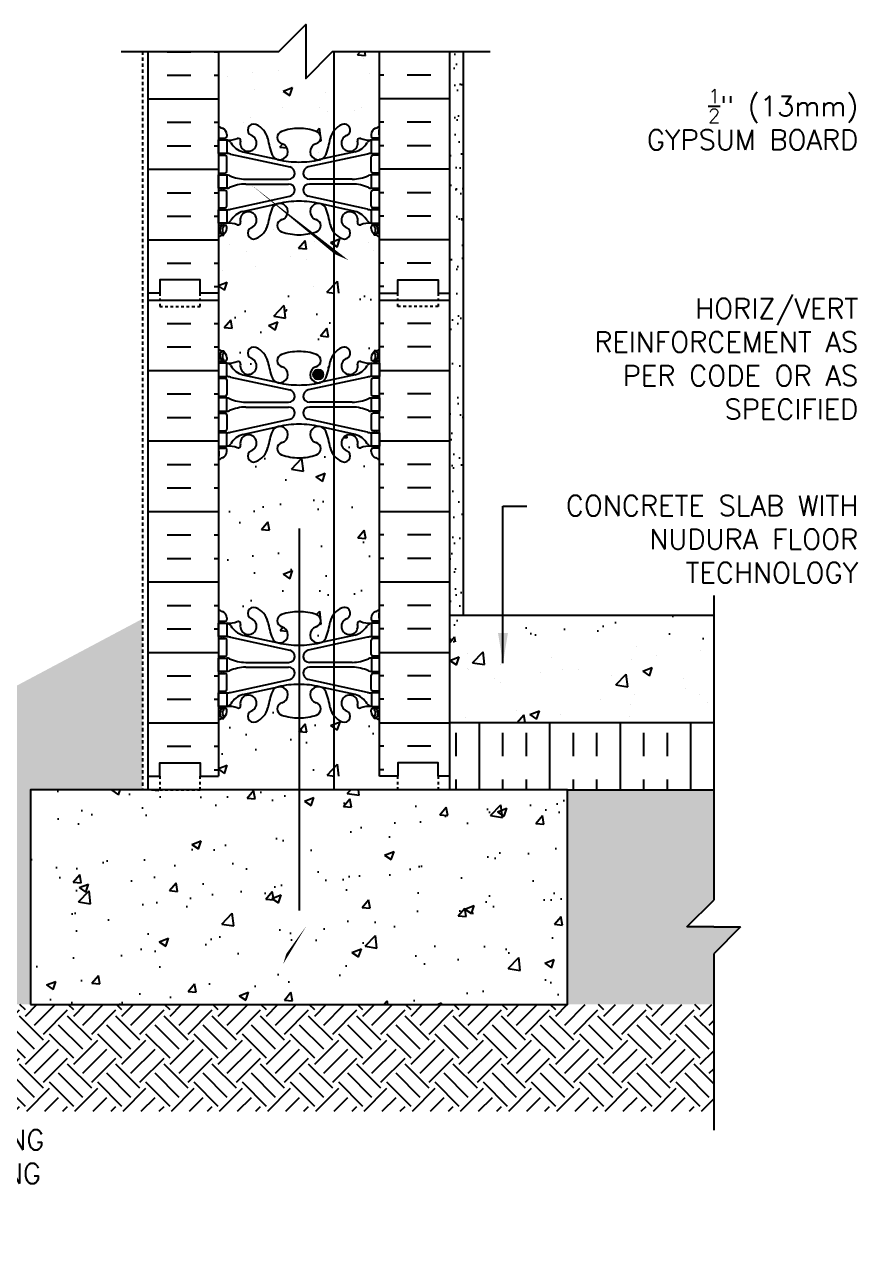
# Model space of a CAD drawing. Header units: inches. Extents: x -103.4 to -56.6, y 169.1 to 240.3.
# Drawn here: x -87.6 to -56.57, y 194.38 to 240.3 of the extents above; entities that cross this region are included whole.
import ezdxf

# ---------------------------------------------------------------- set-up
doc = ezdxf.new("R2010")
doc.units = ezdxf.units.IN
doc.header["$LTSCALE"] = 0.5
doc.header["$MEASUREMENT"] = 0
doc.linetypes.add('DASHED2', pattern=[0.375, 0.25, -0.125])
for name, color, linetype in [('HATCH', 12, 'Continuous'), ('line25', 2, 'Continuous'), ('LINE3', 3, 'Continuous'), ('LINE50', 5, 'Continuous'), ('LINE9', 9, 'Continuous'), ('TEXT', 4, 'Continuous'), ('Web_Edge', 9, 'Continuous')]:
    doc.layers.add(name, color=color, linetype=linetype)
doc.styles.add('DIM', font='romans.shx', dxfattribs={"width": 0.7})
doc.styles.add('ROMANS', font='romans')
doc.styles.get("Standard").update_dxf_attribs({"font": 'romans.shx'})
doc.dimstyles.new('ext', dxfattribs={"dimscale": 12, "dimtxt": 0.09375, "dimasz": 0.09375, "dimexe": 0.09375, "dimexo": 0.0625, "dimgap": 0.0625, "dimtad": 0, "dimjust": 1, "dimdec": 1, "dimzin": 3, "dimdsep": 46, "dimlunit": 4, "dimtxsty": 'DIM', "dimcen": 0.09, "dimdle": 0.09375, "dimclrt": 4, "dimadec": 0, "dimazin": 0, "dimtfac": 1, "dimtdec": 1, "dimtmove": 2, "dimatfit": 3, "dimfxl": 0, "dimfrac": 2, "dimtolj": 1, "dimtzin": 0, "dimarcsym": 0})

# ---------------------------------------------------------------- blocks, each defined once
blk = doc.blocks.new('6StanHalf2')
at = {"layer": 'HATCH'}
for p, q in [((-10.099, 8.49), (-9.224, 8.49)), ((-8.349, 8.49), (-8.188, 8.49)), ((-3.003, 8.378), (-2.901, 8.5)), ((-3.003, 8.378), (-2.704, 8.352)), ((-2.704, 8.35), (-2.732, 8.5)), ((-2.026, 8.49), (-2.188, 8.49)), ((-0.276, 8.49), (-1.151, 8.49)), ((-5.949, 7.809), (-5.949, 7.809)), ((-4.349, 8.066), (-4.349, 8.066)), ((-2.792, 8.225), (-2.792, 8.225)), ((-10.099, 7.615), (-9.224, 7.615)), ((-8.349, 7.615), (-8.188, 7.615)), ((-7.843, 7.56), (-7.843, 7.56)), ((-6.916, 7.714), (-6.916, 7.714)), ((-2.567, 7.699), (-2.567, 7.699)), ((-2.026, 7.615), (-2.188, 7.615)), ((-0.276, 7.615), (-1.151, 7.615)), ((-6.851, 7.08), (-6.851, 7.08)), ((-5.78, 7.026), (-5.43, 7.16)), ((-5.78, 7.026), (-5.531, 6.858)), ((-5.531, 6.856), (-5.43, 7.158)), ((-5.483, 7.198), (-5.483, 7.198)), ((-4.182, 6.967), (-4.182, 6.967)), ((-10.812, 6.74), (-8.188, 6.74)), ((0.438, 6.74), (-2.188, 6.74)), ((-6.977, 6.049), (-6.977, 6.049)), ((-5.797, 6.409), (-5.797, 6.409)), ((-4.41, 6.401), (-4.41, 6.401)), ((-4.107, 6.253), (-4.107, 6.253)), ((-3.128, 6.296), (-3.128, 6.296)), ((-2.855, 6.418), (-2.855, 6.418)), ((-10.099, 5.865), (-9.224, 5.865)), ((-8.349, 5.865), (-8.188, 5.865)), ((-7.265, 5.837), (-7.265, 5.837)), ((-4.535, 5.524), (-4.418, 5.645)), ((-4.385, 5.36), (-4.418, 5.643)), ((-2.026, 5.865), (-2.188, 5.865)), ((-0.276, 5.865), (-1.151, 5.865)), ((-5.896, 4.931), (-5.791, 5.056)), ((-4.409, 5.177), (-4.363, 5.17)), ((-4.363, 5.168), (-4.377, 5.291)), ((-10.099, 4.99), (-9.224, 4.99)), ((-8.349, 4.99), (-8.188, 4.99)), ((-5.896, 4.931), (-5.632, 4.908)), ((-4.471, 4.737), (-4.471, 4.737)), ((-2.026, 4.99), (-2.188, 4.99)), ((-0.276, 4.99), (-1.151, 4.99)), ((-10.812, 4.115), (-8.188, 4.115)), ((0.438, 4.115), (-2.188, 4.115)), ((-10.099, 3.24), (-9.224, 3.24)), ((-8.349, 3.24), (-8.188, 3.24)), ((-2.026, 3.24), (-2.188, 3.24)), ((-0.276, 3.24), (-1.151, 3.24)), ((-10.099, 2.365), (-9.224, 2.365)), ((-8.349, 2.365), (-8.188, 2.365)), ((-2.026, 2.365), (-2.188, 2.365)), ((-0.276, 2.365), (-1.151, 2.365)), ((-6.151, 1.871), (-6.151, 1.871)), ((-10.812, 1.49), (-8.188, 1.49)), ((-5.202, 1.17), (-4.961, 1.457)), ((-4.903, 1.142), (-4.961, 1.455)), ((-4.592, 1.408), (-4.592, 1.408)), ((-4.012, 1.387), (-3.662, 1.521)), ((-4.012, 1.387), (-3.763, 1.219)), ((-3.763, 1.217), (-3.662, 1.519)), ((0.438, 1.49), (-2.188, 1.49)), ((-7.766, 1.312), (-7.766, 1.312)), ((-7.159, 1.056), (-7.159, 1.056)), ((-5.202, 1.17), (-4.903, 1.144)), ((-5.096, 1.199), (-5.096, 1.199)), ((-2.582, 1.367), (-2.582, 1.367)), ((-2.427, 1.087), (-2.427, 1.087)), ((-10.099, 0.615), (-9.224, 0.615)), ((-8.349, 0.615), (-8.188, 0.615)), ((-6.801, 0.502), (-6.801, 0.502)), ((-5.498, 0.867), (-5.498, 0.867)), ((-4.908, 0.751), (-4.908, 0.751)), ((-2.026, 0.615), (-2.188, 0.615)), ((-0.276, 0.615), (-1.151, 0.615)), ((-8.053, 0.337), (-8.053, 0.337)), ((-8.349, -0.26), (-8.188, -0.26)), ((-8.188, -0.216), (-7.863, -0.091)), ((-8.188, -0.243), (-7.965, -0.393)), ((-7.964, -0.396), (-7.863, -0.094)), ((-4.653, -0.257), (-4.653, -0.257)), ((-4.145, -0.459), (-3.755, -0.053)), ((-4.145, -0.459), (-3.88, -0.5)), ((-3.703, -0.5), (-3.755, -0.055)), ((-2.026, -0.26), (-2.188, -0.26))]:
    blk.add_line(p, q, dxfattribs=at)
at = {"layer": 'line25'}
for p, q in [((-8.188, 8.5), (-8.188, -0.5)), ((-2.188, -0.5), (-2.188, 8.5))]:
    blk.add_line(p, q, dxfattribs=at)
at = {"layer": 'LINE50'}
for p, q in [((-10.812, -0.5), (-10.812, 8.5)), ((0.438, -0.5), (0.438, 8.5))]:
    blk.add_line(p, q, dxfattribs=at)
for points in [[(-8.188, -0.5), (-8.875, -0.5), (-8.875, 0), (-10.375, 0), (-10.375, -0.5), (-10.812, -0.5)], [(-2.188, -0.5), (-1.5, -0.5), (-1.5, 0), (0, 0), (0, -0.5), (0.438, -0.5)]]:
    blk.add_lwpolyline(points, dxfattribs=at)
at = {"layer": 'Web_Edge'}
for p, q in [((-8.177, 5.394), (-8.177, 5.58)), ((-2.198, 5.394), (-2.198, 5.58)), ((-8.188, 5.274), (-7.94, 5.274)), ((-8.077, 5.204), (-8.077, 5.274)), ((-7.987, 5.204), (-7.987, 5.274)), ((-7.877, 5.404), (-7.877, 5.336)), ((-2.498, 5.404), (-2.498, 5.336)), ((-2.188, 5.274), (-2.435, 5.274)), ((-2.388, 5.204), (-2.388, 5.274)), ((-2.298, 5.204), (-2.298, 5.274)), ((-8.188, 4.634), (-7.94, 4.634)), ((-8.077, 4.634), (-8.077, 4.704)), ((-7.987, 4.634), (-7.987, 4.704)), ((-7.738, 4.68), (-5.527, 4.198)), ((-7.277, 4.763), (-5.956, 4.472)), ((-2.637, 4.68), (-4.848, 4.198)), ((-3.098, 4.763), (-4.419, 4.472)), ((-2.188, 4.634), (-2.435, 4.634)), ((-2.388, 4.634), (-2.388, 4.704)), ((-2.298, 4.634), (-2.298, 4.704)), ((-7.877, 4.036), (-7.877, 4.571)), ((-2.498, 4.036), (-2.498, 4.571)), ((-8.188, 3.974), (-7.94, 3.974)), ((-8.077, 3.904), (-8.077, 3.974)), ((-7.987, 3.904), (-7.987, 3.974)), ((-7.173, 3.744), (-5.577, 3.744)), ((-3.202, 3.744), (-4.798, 3.744)), ((-2.188, 3.974), (-2.435, 3.974)), ((-2.388, 3.904), (-2.388, 3.974)), ((-2.298, 3.904), (-2.298, 3.974)), ((-8.188, 3.334), (-7.94, 3.334)), ((-8.077, 3.334), (-8.077, 3.404)), ((-7.987, 3.334), (-7.987, 3.404)), ((-7.877, 2.736), (-7.877, 3.271)), ((-7.173, 3.564), (-5.577, 3.564)), ((-3.202, 3.564), (-4.798, 3.564)), ((-2.498, 2.736), (-2.498, 3.271)), ((-2.188, 3.334), (-2.435, 3.334)), ((-2.388, 3.334), (-2.388, 3.404)), ((-2.298, 3.334), (-2.298, 3.404)), ((-7.738, 2.628), (-5.527, 3.109)), ((-7.277, 2.545), (-5.956, 2.835)), ((-2.637, 2.628), (-4.848, 3.109)), ((-3.098, 2.545), (-4.419, 2.835)), ((-8.188, 2.674), (-7.94, 2.674)), ((-8.077, 2.604), (-8.077, 2.674)), ((-7.987, 2.604), (-7.987, 2.674)), ((-2.188, 2.674), (-2.435, 2.674)), ((-2.388, 2.604), (-2.388, 2.674)), ((-2.298, 2.604), (-2.298, 2.674)), ((-8.188, 2.034), (-7.94, 2.034)), ((-8.188, 1.934), (-8.146, 1.934)), ((-8.077, 2.034), (-8.077, 2.104)), ((-7.987, 2.034), (-7.987, 2.104)), ((-7.877, 1.904), (-7.877, 1.971)), ((-2.498, 1.904), (-2.498, 1.971)), ((-2.188, 2.034), (-2.435, 2.034)), ((-2.388, 2.034), (-2.388, 2.104)), ((-2.298, 2.034), (-2.298, 2.104)), ((-2.188, 1.934), (-2.229, 1.934)), ((-8.077, 1.655), (-7.987, 1.655)), ((-7.987, 1.655), (-7.987, 1.697)), ((-2.388, 1.655), (-2.388, 1.697)), ((-2.298, 1.655), (-2.388, 1.655))]:
    blk.add_line(p, q, dxfattribs=at)
for points in [[(-8.182, 5.204), (-7.882, 5.204), (-7.882, 4.704), (-8.182, 4.704)], [(-2.193, 5.204), (-2.493, 5.204), (-2.493, 4.704), (-2.193, 4.704)], [(-8.182, 3.904), (-7.882, 3.904), (-7.882, 3.404), (-8.182, 3.404)], [(-2.193, 3.904), (-2.493, 3.904), (-2.493, 3.404), (-2.193, 3.404)], [(-8.182, 2.604), (-7.882, 2.604), (-7.882, 2.104), (-8.182, 2.104)], [(-2.193, 2.604), (-2.493, 2.604), (-2.493, 2.104), (-2.193, 2.104)]]:
    blk.add_lwpolyline(points, close=True, dxfattribs=at)
for centre, radius, start, end in [((-7.877, 6.111), 0.5, 231.6833, 250.5288), ((-7.877, 6.111), 0.6, 238.8907, 238.927), ((-8.197, 5.58), 0.02, 360, 58.927), ((-8.127, 5.404), 0.25, 0, 70.5288), ((-6.878, 5.573), 0.22, 68.1963, 248.1963), ((-7.073, 5.086), 0.745, 13.2652, 68.1963), ((-5.758, 5.298), 0.24, 108.923, 254.2747), ((-5.188, 3.633), 2, 90, 108.923), ((-5.188, 3.633), 2, 71.077, 90), ((-4.617, 5.298), 0.24, 285.7253, 71.077), ((-3.302, 5.086), 0.745, 111.8037, 166.7348), ((-3.497, 5.573), 0.22, 291.8037, 111.8037), ((-2.248, 5.404), 0.25, 109.4712, 180), ((-2.498, 6.111), 0.5, 289.4712, 308.3167), ((-2.178, 5.58), 0.02, 121.073, 180), ((-2.498, 6.111), 0.6, 301.073, 301.1093), ((-8.197, 5.394), 0.02, 299.988, 360), ((-7.94, 5.336), 0.0625, 270, 0), ((-7.826, 6.202), 1, 266.7879, 289.9067), ((-7.926, 4.958), 0.25, 37.2777, 80.0823), ((-7.078, 5.486), 0.75, 210.155, 254.5838), ((-7.457, 5.177), 0.09, 346.6795, 108.8651), ((-7.073, 5.086), 0.305, 166.6795, 68.1963), ((-3.385, 5.727), 3, 189.0273, 201.1984), ((-5.906, 4.773), 0.305, 205.3782, 74.2747), ((-4.469, 4.773), 0.305, 105.7253, 334.6218), ((-6.99, 5.727), 3, 338.8016, 350.9727), ((-3.302, 5.086), 0.305, 111.8037, 13.3205), ((-3.297, 5.486), 0.75, 285.4162, 329.845), ((-2.918, 5.177), 0.09, 71.1349, 193.3205), ((-2.549, 6.202), 1, 250.0933, 273.2121), ((-2.449, 4.958), 0.25, 99.9177, 142.7223), ((-2.435, 5.336), 0.0625, 180, 270), ((-2.178, 5.394), 0.02, 180, 240.012), ((-7.94, 4.571), 0.0625, 0, 90), ((-7.973, 3.708), 1, 76.4291, 84.7991), ((-2.402, 3.708), 1, 95.2009, 103.5709), ((-2.435, 4.571), 0.0625, 90, 180), ((-5.188, 7.739), 3.356, 256.7692, 270), ((-5.577, 3.974), 0.23, 270, 77.6055), ((-5.188, 7.739), 3.356, 270, 283.2308), ((-4.798, 3.974), 0.23, 102.3945, 270), ((-7.94, 4.036), 0.0625, 270, 0), ((-7.887, 3.685), 0.219, 60.4937, 88.92), ((-7.887, 3.685), 0.219, 60.4937, 88.92), ((-7.143, 5.344), 1.6, 246.5673, 268.9203), ((-7.143, 5.344), 1.6, 246.5673, 268.9203), ((-3.232, 5.344), 1.6, 271.0797, 293.4327), ((-3.232, 5.344), 1.6, 271.0797, 293.4327), ((-2.488, 3.685), 0.219, 91.08, 119.5063), ((-2.488, 3.685), 0.219, 91.08, 119.5063), ((-2.435, 4.036), 0.0625, 180, 270), ((-7.94, 3.271), 0.0625, 0, 90), ((-7.887, 3.623), 0.219, 271.08, 299.5063), ((-7.143, 1.964), 1.6, 91.0797, 113.4327), ((-5.577, 3.334), 0.23, 282.3945, 90), ((-4.798, 3.334), 0.23, 90, 257.6055), ((-3.232, 1.964), 1.6, 66.5673, 88.9203), ((-2.488, 3.623), 0.219, 240.4937, 268.92), ((-2.435, 3.271), 0.0625, 90, 180), ((-5.906, 2.534), 0.305, 285.7253, 154.6218), ((-5.188, -0.432), 3.356, 90, 103.2308), ((-5.188, -0.432), 3.356, 76.7692, 90), ((-4.469, 2.534), 0.305, 25.3782, 254.2747), ((-7.94, 2.736), 0.0625, 270, 0), ((-7.973, 3.6), 1, 275.2009, 283.5709), ((-7.078, 1.822), 0.75, 105.4162, 149.845), ((-7.073, 2.222), 0.305, 291.8037, 193.3205), ((-3.385, 1.58), 3, 158.8016, 170.9727), ((-6.99, 1.58), 3, 9.0273, 21.1984), ((-3.302, 2.222), 0.305, 346.6795, 248.1963), ((-3.297, 1.822), 0.75, 30.155, 74.5838), ((-2.402, 3.6), 1, 256.4291, 264.7991), ((-2.435, 2.736), 0.0625, 180, 270), ((-8.146, 1.914), 0.02, 345.8459, 90), ((-7.884, 1.849), 0.25, 137.5391, 219.8855), ((-8.035, 1.988), 0.045, 317.5391, 137.5391), ((-7.884, 1.849), 0.16, 137.5391, 219.9999), ((-8.127, 1.904), 0.25, 289.4712, 360), ((-7.94, 1.971), 0.0625, 360, 90), ((-7.926, 2.35), 0.25, 279.9177, 322.7223), ((-7.826, 1.105), 1, 70.0933, 93.2121), ((-7.457, 2.131), 0.09, 251.1349, 13.3205), ((-6.878, 1.734), 0.22, 111.8037, 291.8037), ((-7.073, 2.222), 0.745, 291.8037, 346.7348), ((-5.758, 2.01), 0.24, 105.7253, 251.077), ((-4.617, 2.01), 0.24, 288.923, 74.2747), ((-3.302, 2.222), 0.745, 193.2652, 248.1963), ((-3.497, 1.734), 0.22, 248.1963, 68.1963), ((-2.918, 2.131), 0.09, 166.6795, 288.8651), ((-2.549, 1.105), 1, 86.7879, 109.9067), ((-2.449, 2.35), 0.25, 217.2777, 260.0823), ((-2.435, 1.971), 0.0625, 90, 180), ((-2.248, 1.904), 0.25, 180, 250.5288), ((-2.34, 1.988), 0.045, 42.4609, 222.4609), ((-2.491, 1.849), 0.16, 320.0001, 42.4609), ((-2.491, 1.849), 0.25, 320.1145, 42.4609), ((-2.229, 1.914), 0.02, 90, 194.1541), ((-7.877, 1.197), 0.6, 114.9252, 121.1093), ((-7.877, 1.197), 0.5, 109.4712, 128.3167), ((-8.139, 1.759), 0.02, 294.9252, 19.2084), ((-8.042, 1.718), 0.045, 218.552, 40.8121), ((-5.188, 3.675), 2, 251.077, 270), ((-5.188, 3.675), 2, 270, 288.923), ((-2.333, 1.718), 0.045, 139.1879, 321.448), ((-2.498, 1.197), 0.5, 51.6833, 70.5288), ((-2.236, 1.759), 0.02, 160.7916, 245.0748), ((-2.498, 1.197), 0.6, 58.8907, 65.0748)]:
    blk.add_arc(centre, radius, start, end, dxfattribs=at)
blk = doc.blocks.new('6 web')
at = {"layer": 'Web_Edge'}
for p, q in [((-3, 6.566), (-2.958, 6.566)), ((-3, 6.466), (-2.752, 6.466)), ((-2.89, 6.845), (-2.8, 6.845)), ((-2.89, 6.466), (-2.89, 6.396)), ((-2.8, 6.845), (-2.8, 6.803)), ((-2.8, 6.466), (-2.8, 6.396)), ((-2.69, 6.596), (-2.69, 6.529)), ((2.69, 6.596), (2.69, 6.529)), ((3, 6.466), (2.752, 6.466)), ((2.89, 6.845), (2.8, 6.845)), ((2.8, 6.845), (2.8, 6.803)), ((2.8, 6.466), (2.8, 6.396)), ((2.89, 6.466), (2.89, 6.396)), ((3, 6.566), (2.958, 6.566)), ((-3, 5.826), (-2.752, 5.826)), ((-2.89, 5.896), (-2.89, 5.826)), ((-2.8, 5.896), (-2.8, 5.826)), ((-2.69, 5.764), (-2.69, 5.229)), ((-2.551, 5.872), (-0.34, 5.391)), ((-2.09, 5.955), (-0.768, 5.665)), ((2.551, 5.872), (0.34, 5.391)), ((2.09, 5.955), (0.768, 5.665)), ((2.69, 5.764), (2.69, 5.229)), ((3, 5.826), (2.752, 5.826)), ((2.8, 5.896), (2.8, 5.826)), ((2.89, 5.896), (2.89, 5.826)), ((-3, 5.166), (-2.752, 5.166)), ((-2.89, 5.166), (-2.89, 5.096)), ((-2.8, 5.166), (-2.8, 5.096)), ((3, 5.166), (2.752, 5.166)), ((2.8, 5.166), (2.8, 5.096)), ((2.89, 5.166), (2.89, 5.096)), ((-2.89, 4.596), (-2.89, 4.526)), ((-2.8, 4.596), (-2.8, 4.526)), ((-1.985, 4.936), (-0.389, 4.936)), ((-1.985, 4.756), (-0.389, 4.756)), ((1.985, 4.936), (0.389, 4.936)), ((1.985, 4.756), (0.389, 4.756)), ((2.8, 4.596), (2.8, 4.526)), ((2.89, 4.596), (2.89, 4.526)), ((-3, 4.526), (-2.752, 4.526)), ((-2.69, 4.464), (-2.69, 3.929)), ((-2.551, 3.82), (-0.34, 4.302)), ((2.551, 3.82), (0.34, 4.302)), ((2.69, 4.464), (2.69, 3.929)), ((3, 4.526), (2.752, 4.526)), ((-3, 3.866), (-2.752, 3.866)), ((-2.89, 3.866), (-2.89, 3.796)), ((-2.8, 3.866), (-2.8, 3.796)), ((-2.09, 3.737), (-0.768, 4.028)), ((2.09, 3.737), (0.768, 4.028)), ((3, 3.866), (2.752, 3.866)), ((2.8, 3.866), (2.8, 3.796)), ((2.89, 3.866), (2.89, 3.796)), ((-3, 3.226), (-2.752, 3.226)), ((-2.89, 3.296), (-2.89, 3.226)), ((-2.8, 3.296), (-2.8, 3.226)), ((3, 3.226), (2.752, 3.226)), ((2.8, 3.296), (2.8, 3.226)), ((2.89, 3.296), (2.89, 3.226)), ((-2.99, 3.106), (-2.99, 2.92)), ((-2.69, 3.096), (-2.69, 3.164)), ((2.69, 3.096), (2.69, 3.164)), ((2.99, 3.106), (2.99, 2.92)), ((-2.99, -3.106), (-2.99, -2.92)), ((-2.69, -3.096), (-2.69, -3.164)), ((2.69, -3.096), (2.69, -3.164)), ((2.99, -3.106), (2.99, -2.92)), ((-3, -3.226), (-2.752, -3.226)), ((-2.89, -3.296), (-2.89, -3.226)), ((-2.8, -3.296), (-2.8, -3.226)), ((3, -3.226), (2.752, -3.226)), ((2.8, -3.296), (2.8, -3.226)), ((2.89, -3.296), (2.89, -3.226)), ((-3, -3.866), (-2.752, -3.866)), ((-2.89, -3.866), (-2.89, -3.796)), ((-2.8, -3.866), (-2.8, -3.796)), ((-2.69, -4.464), (-2.69, -3.929)), ((-2.551, -3.82), (-0.34, -4.302)), ((-2.09, -3.737), (-0.768, -4.028)), ((2.551, -3.82), (0.34, -4.302)), ((2.09, -3.737), (0.768, -4.028)), ((2.69, -4.464), (2.69, -3.929)), ((3, -3.866), (2.752, -3.866)), ((2.8, -3.866), (2.8, -3.796)), ((2.89, -3.866), (2.89, -3.796)), ((-3, -4.526), (-2.752, -4.526)), ((-2.89, -4.596), (-2.89, -4.526)), ((-2.8, -4.596), (-2.8, -4.526)), ((3, -4.526), (2.752, -4.526)), ((2.8, -4.596), (2.8, -4.526)), ((2.89, -4.596), (2.89, -4.526)), ((-1.985, -4.756), (-0.389, -4.756)), ((-1.985, -4.936), (-0.389, -4.936)), ((1.985, -4.756), (0.389, -4.756)), ((1.985, -4.936), (0.389, -4.936)), ((-3, -5.166), (-2.752, -5.166)), ((-2.89, -5.166), (-2.89, -5.096)), ((-2.8, -5.166), (-2.8, -5.096)), ((-2.69, -5.764), (-2.69, -5.229)), ((-2.551, -5.872), (-0.34, -5.391)), ((2.551, -5.872), (0.34, -5.391)), ((2.69, -5.764), (2.69, -5.229)), ((3, -5.166), (2.752, -5.166)), ((2.8, -5.166), (2.8, -5.096)), ((2.89, -5.166), (2.89, -5.096)), ((-3, -5.826), (-2.752, -5.826)), ((-2.89, -5.896), (-2.89, -5.826)), ((-2.8, -5.896), (-2.8, -5.826)), ((-2.09, -5.955), (-0.768, -5.665)), ((2.09, -5.955), (0.768, -5.665)), ((3, -5.826), (2.752, -5.826)), ((2.8, -5.896), (2.8, -5.826)), ((2.89, -5.896), (2.89, -5.826)), ((-2.89, -6.466), (-2.89, -6.396)), ((-2.8, -6.466), (-2.8, -6.396)), ((2.8, -6.466), (2.8, -6.396)), ((2.89, -6.466), (2.89, -6.396)), ((-3, -6.466), (-2.752, -6.466)), ((-3, -6.566), (-2.958, -6.566)), ((-2.89, -6.845), (-2.8, -6.845)), ((-2.8, -6.845), (-2.8, -6.803)), ((-2.69, -6.596), (-2.69, -6.529)), ((2.69, -6.596), (2.69, -6.529)), ((3, -6.466), (2.752, -6.466)), ((2.8, -6.845), (2.8, -6.803)), ((2.89, -6.845), (2.8, -6.845)), ((3, -6.566), (2.958, -6.566))]:
    blk.add_line(p, q, dxfattribs=at)
for points in [[(-2.995, 5.896), (-2.695, 5.896), (-2.695, 6.396), (-2.995, 6.396)], [(2.995, 5.896), (2.695, 5.896), (2.695, 6.396), (2.995, 6.396)], [(-2.995, 4.596), (-2.695, 4.596), (-2.695, 5.096), (-2.995, 5.096)], [(2.995, 4.596), (2.695, 4.596), (2.695, 5.096), (2.995, 5.096)], [(-2.995, 3.296), (-2.695, 3.296), (-2.695, 3.796), (-2.995, 3.796)], [(2.995, 3.296), (2.695, 3.296), (2.695, 3.796), (2.995, 3.796)], [(-2.995, -3.296), (-2.695, -3.296), (-2.695, -3.796), (-2.995, -3.796)], [(2.995, -3.296), (2.695, -3.296), (2.695, -3.796), (2.995, -3.796)], [(-2.995, -4.596), (-2.695, -4.596), (-2.695, -5.096), (-2.995, -5.096)], [(2.995, -4.596), (2.695, -4.596), (2.695, -5.096), (2.995, -5.096)], [(-2.995, -5.896), (-2.695, -5.896), (-2.695, -6.396), (-2.995, -6.396)], [(2.995, -5.896), (2.695, -5.896), (2.695, -6.396), (2.995, -6.396)]]:
    blk.add_lwpolyline(points, close=True, dxfattribs=at)
for centre, radius, start, end in [((-2.69, 7.303), 0.5, 231.6833, 250.5288), ((-1.69, 6.766), 0.22, 68.1963, 248.1963), ((-1.885, 6.278), 0.745, 13.2652, 68.1963), ((1.885, 6.278), 0.745, 111.8037, 166.7348), ((1.69, 6.766), 0.22, 291.8037, 111.8037), ((2.69, 7.303), 0.5, 289.4712, 308.3167), ((-2.69, 7.303), 0.6, 238.8907, 245.0748), ((-2.958, 6.586), 0.02, 270, 14.1541), ((-2.696, 6.651), 0.25, 140.1145, 222.4609), ((-2.951, 6.741), 0.02, 340.7916, 65.0748), ((-2.854, 6.782), 0.045, 319.1879, 141.448), ((-2.848, 6.512), 0.045, 222.4609, 42.4609), ((-2.94, 6.596), 0.25, 0, 70.5288), ((-2.696, 6.651), 0.16, 140.0001, 222.4609), ((-2.752, 6.529), 0.0625, 270, 0), ((-2.639, 7.395), 1, 266.7879, 289.9067), ((-2.269, 6.369), 0.09, 346.6795, 108.8651), ((-1.885, 6.278), 0.305, 166.6795, 68.1963), ((1.803, 6.92), 3, 189.0273, 201.1984), ((-0.571, 6.49), 0.24, 108.923, 254.2747), ((0, 4.825), 2, 90, 108.923), ((0, 4.825), 2, 71.077, 90), ((0.571, 6.49), 0.24, 285.7253, 71.077), ((-1.803, 6.92), 3, 338.8016, 350.9727), ((1.885, 6.278), 0.305, 111.8037, 13.3205), ((2.269, 6.369), 0.09, 71.1349, 193.3205), ((2.639, 7.395), 1, 250.0933, 273.2121), ((2.94, 6.596), 0.25, 109.4712, 180), ((2.752, 6.529), 0.0625, 180, 270), ((2.848, 6.512), 0.045, 137.5391, 317.5391), ((2.854, 6.782), 0.045, 38.552, 220.8121), ((2.696, 6.651), 0.16, 317.5391, 39.9999), ((2.696, 6.651), 0.25, 317.5391, 39.8855), ((2.951, 6.741), 0.02, 114.9252, 199.2084), ((2.958, 6.586), 0.02, 165.8459, 270), ((2.69, 7.303), 0.6, 294.9252, 301.1093), ((-2.738, 6.15), 0.25, 37.2777, 80.0823), ((-1.891, 6.678), 0.75, 210.155, 254.5838), ((-0.718, 5.966), 0.305, 205.3782, 74.2747), ((0.718, 5.966), 0.305, 105.7253, 334.6218), ((1.891, 6.678), 0.75, 285.4162, 329.845), ((2.738, 6.15), 0.25, 99.9177, 142.7223), ((-2.752, 5.764), 0.0625, 0, 90), ((-2.786, 4.9), 1, 76.4291, 84.7991), ((0, 8.932), 3.356, 256.7692, 270), ((0, 8.932), 3.356, 270, 283.2308), ((2.786, 4.9), 1, 95.2009, 103.5709), ((2.752, 5.764), 0.0625, 90, 180), ((-2.752, 5.229), 0.0625, 270, 0), ((-2.699, 4.877), 0.219, 60.4937, 88.92), ((-1.955, 6.536), 1.6, 246.5673, 268.9203), ((-0.389, 5.166), 0.23, 270, 77.6055), ((0.389, 5.166), 0.23, 102.3945, 270), ((1.955, 6.536), 1.6, 271.0797, 293.4327), ((2.699, 4.877), 0.219, 91.08, 119.5063), ((2.752, 5.229), 0.0625, 180, 270), ((-2.699, 4.815), 0.219, 271.08, 299.5063), ((-2.699, 4.815), 0.219, 271.08, 299.5063), ((-1.955, 3.156), 1.6, 91.0797, 113.4327), ((-1.955, 3.156), 1.6, 91.0797, 113.4327), ((-0.389, 4.526), 0.23, 282.3945, 90), ((0.389, 4.526), 0.23, 90, 257.6055), ((1.955, 3.156), 1.6, 66.5673, 88.9203), ((1.955, 3.156), 1.6, 66.5673, 88.9203), ((2.699, 4.815), 0.219, 240.4937, 268.92), ((2.699, 4.815), 0.219, 240.4937, 268.92), ((-2.752, 4.464), 0.0625, 0, 90), ((2.752, 4.464), 0.0625, 90, 180), ((-2.752, 3.929), 0.0625, 270, 0), ((-2.786, 4.792), 1, 275.2009, 283.5709), ((-1.891, 3.014), 0.75, 105.4162, 149.845), ((-1.885, 3.414), 0.305, 291.8037, 193.3205), ((1.803, 2.773), 3, 158.8016, 170.9727), ((-0.718, 3.727), 0.305, 285.7253, 154.6218), ((0, 0.761), 3.356, 90, 103.2308), ((0, 0.761), 3.356, 76.7692, 90), ((0.718, 3.727), 0.305, 25.3782, 254.2747), ((-1.803, 2.773), 3, 9.0273, 21.1984), ((1.885, 3.414), 0.305, 346.6795, 248.1963), ((1.891, 3.014), 0.75, 30.155, 74.5838), ((2.786, 4.792), 1, 256.4291, 264.7991), ((2.752, 3.929), 0.0625, 180, 270), ((-2.752, 3.164), 0.0625, 360, 90), ((-2.738, 3.542), 0.25, 279.9177, 322.7223), ((-2.639, 2.298), 1, 70.0933, 93.2121), ((-2.269, 3.323), 0.09, 251.1349, 13.3205), ((-1.885, 3.414), 0.745, 291.8037, 346.7348), ((-0.571, 3.202), 0.24, 105.7253, 251.077), ((0.571, 3.202), 0.24, 288.923, 74.2747), ((1.885, 3.414), 0.745, 193.2652, 248.1963), ((2.269, 3.323), 0.09, 166.6795, 288.8651), ((2.639, 2.298), 1, 86.7879, 109.9067), ((2.738, 3.542), 0.25, 217.2777, 260.0823), ((2.752, 3.164), 0.0625, 90, 180), ((-3.01, 3.106), 0.02, 0, 60.012), ((-3.01, 2.92), 0.02, 301.073, 0), ((-2.69, 2.389), 0.6, 121.073, 121.1093), ((-2.69, 2.389), 0.5, 109.4712, 128.3167), ((-2.94, 3.096), 0.25, 289.4712, 360), ((-1.69, 2.927), 0.22, 111.8037, 291.8037), ((0, 4.867), 2, 251.077, 270), ((0, 4.867), 2, 270, 288.923), ((1.69, 2.927), 0.22, 248.1963, 68.1963), ((2.94, 3.096), 0.25, 180, 250.5288), ((2.69, 2.389), 0.5, 51.6833, 70.5288), ((3.01, 3.106), 0.02, 119.988, 180), ((3.01, 2.92), 0.02, 180, 238.927), ((2.69, 2.389), 0.6, 58.8907, 58.927), ((-1.69, -2.927), 0.22, 68.1963, 248.1963), ((-1.885, -3.414), 0.745, 13.2652, 68.1963), ((1.885, -3.414), 0.745, 111.8037, 166.7348), ((1.69, -2.927), 0.22, 291.8037, 111.8037), ((-2.69, -2.389), 0.5, 231.6833, 250.5288), ((-2.69, -2.389), 0.6, 238.8907, 238.927), ((-3.01, -2.92), 0.02, 360, 58.927), ((-3.01, -3.106), 0.02, 299.988, 360), ((-2.94, -3.096), 0.25, 0, 70.5288), ((-2.752, -3.164), 0.0625, 270, 0), ((-1.885, -3.414), 0.305, 166.6795, 68.1963), ((-0.571, -3.202), 0.24, 108.923, 254.2747), ((0, -4.867), 2, 90, 108.923), ((0, -4.867), 2, 71.077, 90), ((0.571, -3.202), 0.24, 285.7253, 71.077), ((1.885, -3.414), 0.305, 111.8037, 13.3205), ((2.94, -3.096), 0.25, 109.4712, 180), ((2.752, -3.164), 0.0625, 180, 270), ((2.69, -2.389), 0.5, 289.4712, 308.3167), ((3.01, -2.92), 0.02, 121.073, 180), ((3.01, -3.106), 0.02, 180, 240.012), ((2.69, -2.389), 0.6, 301.073, 301.1093), ((-2.639, -2.298), 1, 266.7879, 289.9067), ((-2.738, -3.542), 0.25, 37.2777, 80.0823), ((-1.891, -3.014), 0.75, 210.155, 254.5838), ((-2.269, -3.323), 0.09, 346.6795, 108.8651), ((1.803, -2.773), 3, 189.0273, 201.1984), ((-0.718, -3.727), 0.305, 205.3782, 74.2747), ((0.718, -3.727), 0.305, 105.7253, 334.6218), ((-1.803, -2.773), 3, 338.8016, 350.9727), ((1.891, -3.014), 0.75, 285.4162, 329.845), ((2.269, -3.323), 0.09, 71.1349, 193.3205), ((2.639, -2.298), 1, 250.0933, 273.2121), ((2.738, -3.542), 0.25, 99.9177, 142.7223), ((-2.752, -3.929), 0.0625, 0, 90), ((-2.786, -4.792), 1, 76.4291, 84.7991), ((0, -0.761), 3.356, 256.7692, 270), ((0, -0.761), 3.356, 270, 283.2308), ((2.786, -4.792), 1, 95.2009, 103.5709), ((2.752, -3.929), 0.0625, 90, 180), ((-2.752, -4.464), 0.0625, 270, 0), ((-0.389, -4.526), 0.23, 270, 77.6055), ((0.389, -4.526), 0.23, 102.3945, 270), ((2.752, -4.464), 0.0625, 180, 270), ((-2.699, -4.815), 0.219, 60.4937, 88.92), ((-2.699, -4.815), 0.219, 60.4937, 88.92), ((-1.955, -3.156), 1.6, 246.5673, 268.9203), ((-1.955, -3.156), 1.6, 246.5673, 268.9203), ((-1.955, -6.536), 1.6, 91.0797, 113.4327), ((-0.389, -5.166), 0.23, 282.3945, 90), ((0.389, -5.166), 0.23, 90, 257.6055), ((1.955, -3.156), 1.6, 271.0797, 293.4327), ((1.955, -3.156), 1.6, 271.0797, 293.4327), ((1.955, -6.536), 1.6, 66.5673, 88.9203), ((2.699, -4.815), 0.219, 91.08, 119.5063), ((2.699, -4.815), 0.219, 91.08, 119.5063), ((-2.752, -5.229), 0.0625, 0, 90), ((-2.699, -4.877), 0.219, 271.08, 299.5063), ((2.699, -4.877), 0.219, 240.4937, 268.92), ((2.752, -5.229), 0.0625, 90, 180), ((-2.752, -5.764), 0.0625, 270, 0), ((-2.786, -4.9), 1, 275.2009, 283.5709), ((-1.891, -6.678), 0.75, 105.4162, 149.845), ((1.803, -6.92), 3, 158.8016, 170.9727), ((-0.718, -5.966), 0.305, 285.7253, 154.6218), ((0, -8.932), 3.356, 90, 103.2308), ((0, -8.932), 3.356, 76.7692, 90), ((0.718, -5.966), 0.305, 25.3782, 254.2747), ((-1.803, -6.92), 3, 9.0273, 21.1984), ((1.891, -6.678), 0.75, 30.155, 74.5838), ((2.786, -4.9), 1, 256.4291, 264.7991), ((2.752, -5.764), 0.0625, 180, 270), ((-2.738, -6.15), 0.25, 279.9177, 322.7223), ((-2.639, -7.395), 1, 70.0933, 93.2121), ((-2.269, -6.369), 0.09, 251.1349, 13.3205), ((-1.885, -6.278), 0.305, 291.8037, 193.3205), ((-0.571, -6.49), 0.24, 105.7253, 251.077), ((0.571, -6.49), 0.24, 288.923, 74.2747), ((1.885, -6.278), 0.305, 346.6795, 248.1963), ((2.269, -6.369), 0.09, 166.6795, 288.8651), ((2.639, -7.395), 1, 86.7879, 109.9067), ((2.738, -6.15), 0.25, 217.2777, 260.0823), ((-2.69, -7.303), 0.6, 114.9252, 121.1093), ((-2.69, -7.303), 0.5, 109.4712, 128.3167), ((-2.958, -6.586), 0.02, 345.8459, 90), ((-2.696, -6.651), 0.25, 137.5391, 219.8855), ((-2.951, -6.741), 0.02, 294.9252, 19.2084), ((-2.854, -6.782), 0.045, 218.552, 40.8121), ((-2.848, -6.512), 0.045, 317.5391, 137.5391), ((-2.94, -6.596), 0.25, 289.4712, 360), ((-2.696, -6.651), 0.16, 137.5391, 219.9999), ((-2.752, -6.529), 0.0625, 360, 90), ((-1.69, -6.766), 0.22, 111.8037, 291.8037), ((-1.885, -6.278), 0.745, 291.8037, 346.7348), ((0, -4.825), 2, 251.077, 270), ((0, -4.825), 2, 270, 288.923), ((1.885, -6.278), 0.745, 193.2652, 248.1963), ((1.69, -6.766), 0.22, 248.1963, 68.1963), ((2.752, -6.529), 0.0625, 90, 180), ((2.94, -6.596), 0.25, 180, 250.5288), ((2.848, -6.512), 0.045, 42.4609, 222.4609), ((2.854, -6.782), 0.045, 139.1879, 321.448), ((2.696, -6.651), 0.16, 320.0001, 42.4609), ((2.69, -7.303), 0.5, 51.6833, 70.5288), ((2.696, -6.651), 0.25, 320.1145, 42.4609), ((2.951, -6.741), 0.02, 160.7916, 245.0748), ((2.958, -6.586), 0.02, 90, 194.1541), ((2.69, -7.303), 0.6, 58.8907, 65.0748)]:
    blk.add_arc(centre, radius, start, end, dxfattribs=at)

msp = doc.modelspace()

# ---------------------------------------------------------------- hatches: boundary and pattern name
h = msp.add_hatch()
h.set_pattern_fill('EARTH', color=12, scale=0.2, angle=45, style=0)
h.set_pattern_definition([(45, (-1157.3397, 32.0673), (1e-16, 1.7960512), [1.27, -1.27]), (45, (-1157.6764, 32.4041), (1e-16, 1.7960512), [1.27, -1.27]), (45, (-1158.0132, 32.7409), (1e-16, 1.7960512), [1.27, -1.27]), (135, (-1158.0132, 32.9654), (-1.7960512, 1e-16), [1.27, -1.27]), (135, (-1157.6764, 33.3021), (-1.7960512, 1e-16), [1.27, -1.27]), (135, (-1157.3397, 33.6389), (-1.7960512, 1e-16), [1.27, -1.27])])
h.paths.add_polyline_path([(-102.782, 203.796), (-102.782, 199.823), (-61.917, 199.823), (-61.917, 203.796)])
at = {"layer": 'HATCH'}
h = msp.add_hatch(dxfattribs=at)
h.set_pattern_fill('AR-SAND', color=256, scale=0.5, style=0)
h.set_pattern_definition([(37.5, (-54.8967, 213.0463), (-0.031497, 0.963412), [0, -0.76, 0, -0.85, 0, -0.8125]), (7.5, (-54.8967, 213.0463), (0.88489, 1.411073), [0, -0.41, 0, -0.685, 0, -0.2625]), (327.5, (-55.5117, 213.0463), (1.55707, 0.00283), [0, -0.25, 0, -0.9, 0, -1.175]), (317.5, (-55.5117, 213.0463), (1.503063, 0.43884), [0, -0.125, 0, -0.59, 0, -0.675])])
h.paths.add_polyline_path([(-71.248, 227.258), (-71.748, 227.258), (-71.748, 217.296), (-71.248, 217.296)])
h.paths.add_polyline_path([(-71.248, 231.46), (-71.748, 231.46), (-71.748, 230.296), (-71.748, 227.258), (-71.248, 227.258)])
h.paths.add_polyline_path([(-71.248, 239.296), (-71.748, 239.296), (-71.748, 231.46), (-71.248, 231.46)])
h = msp.add_hatch(dxfattribs=at)
h.set_pattern_fill('INSUL', color=256, scale=7, style=0)
h.set_pattern_definition([(0, (-3006.5348, -184.7132), (0, 2.625), []), (0, (-3006.5348, -183.8382), (0, 2.625), [0.875, -0.875]), (0, (-3006.5348, -182.9632), (0, 2.625), [0.875, -0.875])])
h.paths.add_polyline_path([(-82.998, 212.296), (-82.561, 212.296), (-82.561, 212.796), (-81.061, 212.796), (-81.061, 212.296), (-80.373, 212.296), (-80.373, 230.296), (-81.061, 230.296), (-81.061, 230.796), (-82.561, 230.796), (-82.561, 230.296), (-82.998, 230.296)])
h = msp.add_hatch(dxfattribs=at)
h.set_pattern_fill('INSUL', color=256, scale=7, style=0)
h.set_pattern_definition([(180, (2851.7883, -184.7132), (0, 2.625), []), (180, (2851.7883, -183.8382), (0, 2.625), [0.875, -0.875]), (180, (2851.7883, -182.9632), (0, 2.625), [0.875, -0.875])])
h.paths.add_polyline_path([(-71.748, 212.296), (-72.186, 212.296), (-72.186, 212.796), (-73.686, 212.796), (-73.686, 212.296), (-74.373, 212.296), (-74.373, 230.296), (-73.686, 230.296), (-73.686, 230.796), (-72.186, 230.796), (-72.186, 230.296), (-71.748, 230.296)])
h = msp.add_hatch(dxfattribs=at)
h.set_pattern_fill('AR-CONC', color=256, scale=0.5, style=0)
h.set_pattern_definition([(50, (-3006.5348, -184.7132), (3.586301, -0.3137607), [0.375, -4.125]), (355, (-3006.5348, -184.7132), (-0.6937567, 3.7609607), [0.3, -3.3]), (100.4514, (-3006.236, -184.7393), (2.892547, 3.4471977), [0.318701, -3.5057106]), (46.1842, (-3006.535, -183.713), (5.336205, -0.827595), [0.5625, -6.1875]), (96.6356, (-3006.09, -183.782), (4.6733135, 4.870589), [0.478051, -5.258565]), (351.1842, (-3006.535, -183.713), (4.67331, 4.870593), [0.45, -4.95]), (21, (-3006.0348, -183.9632), (2.9845353, -2.0130945), [0.375, -4.125]), (326, (-3006.0348, -183.9632), (1.2165767, 3.62575), [0.3, -3.3]), (71.4514, (-3005.786, -184.131), (4.201113, 1.6126525), [0.318701, -3.5057106]), (37.5, (-3006.5348, -184.7132), (0.0607993, 1.66446927), [0, -3.26, 0, -3.35, 0, -3.3125]), (7.5, (-3006.5348, -184.7132), (1.3153477, 1.9720586), [0, -1.91, 0, -3.185, 0, -1.2625]), (327.5, (-3007.6498, -184.7132), (2.6691122, -0.11277436), [0, -1.25, 0, -3.9, 0, -5.175]), (317.5, (-3008.1498, -184.7132), (2.9159308, 0.500525), [0, -1.625, 0, -2.59, 0, -3.675])])
h.paths.add_polyline_path([(-77.373, 228.122, -0.082755), (-76.725, 228.014, -0.735593), (-76.737, 227.556, 0.955472), (-76.599, 226.962), (-76.58, 226.967, 0.223253), (-76.379, 227.131, 0.053157), (-76.213, 227.745, -0.24438), (-75.765, 228.266, -1), (-75.602, 227.858, 2.182095), (-75.191, 227.645, -0.601435), (-75.072, 227.75, 0.10046), (-74.678, 227.692), (-74.573, 227.692), (-74.573, 227.762), (-74.621, 227.762, -0.414214), (-74.683, 227.825), (-74.683, 227.892, -0.249069), (-74.573, 228.1), (-74.573, 228.141), (-74.483, 228.141, 0.064398), (-74.373, 228.207), (-74.373, 230.296), (-80.373, 230.296), (-80.373, 228.207, 0.064398), (-80.263, 228.141), (-80.173, 228.141), (-80.173, 228.1, -0.249069), (-80.063, 227.892), (-80.063, 227.825, -0.414214), (-80.126, 227.762), (-80.173, 227.762), (-80.173, 227.692), (-80.068, 227.692, 0.10046), (-79.675, 227.75, -0.601435), (-79.555, 227.645, 2.182095), (-79.145, 227.858, -1), (-78.982, 228.266, -0.24438), (-78.533, 227.745, 0.053157), (-78.367, 227.131, 0.223253), (-78.167, 226.967), (-78.147, 226.962, 0.955472), (-78.009, 227.556, -0.735593), (-78.022, 228.014, -0.082755)])
h.paths.add_polyline_path([(-74.373, 221.296), (-74.373, 224.078, 0.082415), (-74.517, 224.157, -0.317837), (-74.683, 224.392), (-74.683, 224.46, -0.414214), (-74.621, 224.522), (-74.573, 224.522), (-74.573, 224.592), (-74.678, 224.592, 0.10046), (-75.072, 224.535, -0.601435), (-75.191, 224.64, 2.182095), (-75.602, 224.427, -1), (-75.765, 224.019, -0.24438), (-76.213, 224.54, 0.053157), (-76.379, 225.154, 0.223253), (-76.58, 225.318), (-76.599, 225.323, 0.955472), (-76.737, 224.729, -0.735593), (-76.725, 224.271, -0.082755), (-77.373, 224.163, -0.082755), (-78.022, 224.271, -0.735593), (-78.009, 224.729, 0.955472), (-78.147, 225.323), (-78.167, 225.318, 0.223253), (-78.367, 225.154, 0.053157), (-78.533, 224.54, -0.24438), (-78.982, 224.019, -1), (-79.145, 224.427, 2.182095), (-79.555, 224.64, -0.601435), (-79.675, 224.535, 0.10046), (-80.068, 224.592), (-80.173, 224.592), (-80.173, 224.522), (-80.126, 224.522, -0.414214), (-80.063, 224.46), (-80.063, 224.392, -0.317837), (-80.23, 224.157, 0.082415), (-80.373, 224.078), (-80.373, 221.296)])
h.paths.add_polyline_path([(-80.373, 221.296), (-80.373, 218.515, 0.082415), (-80.23, 218.436, -0.317837), (-80.063, 218.2), (-80.063, 218.133, -0.414214), (-80.126, 218.07), (-80.173, 218.07), (-80.173, 218), (-80.068, 218, 0.10046), (-79.675, 218.057, -0.601435), (-79.555, 217.952, 2.182095), (-79.145, 218.165, -1), (-78.982, 218.574, -0.24438), (-78.533, 218.053, 0.053157), (-78.367, 217.439, 0.223253), (-78.167, 217.274), (-78.147, 217.27, 0.955472), (-78.009, 217.863, -0.735593), (-78.022, 218.321, -0.082755), (-77.373, 218.429, -0.082755), (-76.725, 218.321, -0.735593), (-76.737, 217.863, 0.955472), (-76.599, 217.27), (-76.58, 217.274, 0.223253), (-76.379, 217.439, 0.053157), (-76.213, 218.053, -0.24438), (-75.765, 218.574, -1), (-75.602, 218.165, 2.182095), (-75.191, 217.952, -0.601435), (-75.072, 218.057, 0.10046), (-74.678, 218), (-74.573, 218), (-74.573, 218.07), (-74.621, 218.07, -0.414214), (-74.683, 218.133), (-74.683, 218.2, -0.317837), (-74.517, 218.436, 0.082415), (-74.373, 218.515), (-74.373, 221.296)])
h.paths.add_polyline_path([(-78.022, 214.579, -0.735593), (-78.009, 215.037, 0.955472), (-78.147, 215.63), (-78.167, 215.626, 0.223253), (-78.367, 215.461, 0.053157), (-78.533, 214.847, -0.24438), (-78.982, 214.326, -1), (-79.145, 214.735, 2.182095), (-79.555, 214.948, -0.601435), (-79.675, 214.843, 0.10046), (-80.068, 214.9), (-80.173, 214.9), (-80.173, 214.83), (-80.126, 214.83, -0.414214), (-80.063, 214.768), (-80.063, 214.7, -0.249069), (-80.173, 214.493), (-80.173, 214.451), (-80.263, 214.451, 0.064398), (-80.373, 214.385), (-80.373, 212.296), (-74.373, 212.296), (-74.373, 214.385, 0.064398), (-74.483, 214.451), (-74.573, 214.451), (-74.573, 214.493, -0.249069), (-74.683, 214.7), (-74.683, 214.768, -0.414214), (-74.621, 214.83), (-74.573, 214.83), (-74.573, 214.9), (-74.678, 214.9, 0.10046), (-75.072, 214.843, -0.601435), (-75.191, 214.948, 2.182095), (-75.602, 214.735, -1), (-75.765, 214.326, -0.24438), (-76.213, 214.847, 0.053157), (-76.379, 215.461, 0.223253), (-76.58, 215.626), (-76.599, 215.63, 0.955472), (-76.737, 215.037, -0.735593), (-76.725, 214.579, -0.082755), (-77.373, 214.471, -0.082755)])
h = msp.add_hatch(dxfattribs=at)
h.set_pattern_fill('GRAVEL', color=256, scale=3, angle=1, style=0)
h.set_pattern_definition([(229.0128, (-61.85979, 209.62296), (-23.5251243, -27.4147495), [0.40361, -39.95726]), (185.9697, (-62.12451, 209.3183), (35.9421634, 3.6278037), [0.6926, -68.567775]), (133.5104, (-62.81336, 209.24626), (30.5713329, -32.47142825), [0.48836, -48.3481]), (268.2737, (-63.97009, 208.47596), (1.95238674, 60.0432196), [0.63071, -62.44067]), (293.8337, (-63.98909, 207.84553), (-15.6260316, 35.73271965), [0.618465, -61.22812]), (358.2737, (-63.73918, 207.2798), (-60.0432196, 1.95238674), [0.63071, -62.44067]), (38.6942, (-63.10875, 207.2608), (-38.47051045, -30.6760463), [0.83409, -82.57455]), (73.2553, (-62.45775, 207.78225), (19.84497525, 66.35643767), [0.787464, -77.95896]), (122.4296, (-62.23088, 208.53632), (-24.67701297, 38.57518704), [0.63285, -62.65222]), (176.2364, (-62.57025, 209.07048), (33.0473336, -2.4235882), [0.7225, -35.40229]), (223.3974, (-63.29119, 209.1179), (-35.41861008, -33.6232372), [0.934344, -92.500125]), (139.8141, (-61.00002, 208.4978), (-21.3109536, 17.6307498), [0.3189, -31.57153]), (172.4692, (-61.24365, 208.70358), (39.0987698, -5.31846614), [0.60671, -60.06453]), (226, (-61.8451, 208.783), (0.05236, -2.99954), [0.42426, -3.81838]), (204.1986, (-62.06138, 209.13937), (14.893, 6.2608762), [0.22847, -22.61885]), (292.8014, (-62.2698, 209.0457), (-3.1566145, 8.946273), [0.32311, -15.83239]), (31.9638, (-62.14456, 208.74786), (8.893909, 6.156165), [0.52479, -16.96807]), (162.565, (-61.6993, 209.0257), (6.051445, -2.894824), [0.37947, -9.10736]), (17.3895, (-64.00951, 209.01535), (29.8383662, 9.5221797), [0.5316, -52.628535]), (71.3462, (-63.5022, 209.17423), (-11.4222286, -33.204409), [0.44598, -44.15222]), (294.1986, (-61.7098, 209.62558), (-6.2608762, 14.893), [0.45694, -22.39037]), (344.6105, (-61.5225, 209.20879), (-30.1525087, 8.4750351), [0.5316, -52.628535]), (340.444, (-63.97705, 207.15563), (-15.1024352, 5.737288), [0.51264, -25.11937]), (295.7751, (-63.49398, 206.98404), (-15.5736216, 32.7331985), [0.42953, -42.52393]), (67.8014, (-61.62746, 206.62656), (5.737304, 15.102429), [0.45694, -22.39037]), (18.354, (-61.45481, 207.04964), (-38.7846376, -12.6787998), [0.50289, -49.78627]), (70.444, (-63.09723, 206.6009), (-5.737288, -15.1024352), [0.25632, -25.37569]), (102.3099, (-61.8074, 206.6234), (-3.208965, 11.9458175), [0.15297, -15.14409]), (166.9638, (-61.84004, 206.7729), (9.050988, -2.842466), [0.61847, -11.75085]), (187.009, (-62.44257, 206.91238), (29.9430729, 3.5231132), [0.57315, -56.74177]), (304.69, (-62.13984, 208.4779), (-3.104262, 5.946728), [0.43267, -10.38399]), (354.1572, (-61.8936, 208.12214), (51.0969454, -5.10903747), [0.75538, -74.78269]), (61.9454, (-61.14214, 208.04525), (-11.6316719, -21.2062316), [0.30887, -30.57802]), (91, (-60.997, 208.3178), (-3.0519, 2.94719), [0.18, -2.82]), (121.2564, (-62.50413, 207.00132), (12.3646577, -20.7873804), [0.41677, -41.26056]), (49.0128, (-62.72038, 207.3576), (23.5251243, 27.4147495), [0.80722, -39.55366]), (1, (-62.191, 207.967), (2.94719, 3.0519), [0.78, -2.22]), (326.3048, (-61.41105, 207.98054), (-30.3619146, 20.4732555), [0.47434, -46.95982]), (255.0546, (-61.0164, 207.7174), (-2.790114, -12.05053), [0.4368, -21.40352]), (208.646, (-61.12905, 207.29536), (-56.46773345, -30.99024094), [0.711195, -70.40842]), (176.4261, (-61.7532, 206.95442), (-39.04641873, 2.3188836), [0.7524, -74.48722])])
h.paths.add_polyline_path([(-60.917, 206.687), (-61.917, 206.687), (-62.917, 206.687), (-61.917, 207.687), (-61.917, 211.796), (-67.373, 211.796), (-67.373, 203.796), (-61.917, 203.796), (-61.917, 205.687)])
edge = h.paths.add_edge_path()
edge.add_line((-83.209, 218.161), (-88.692, 215.247))
edge.add_line((-88.692, 215.247), (-94.598, 211.676))
edge.add_line((-94.598, 211.676), (-99.048, 207.736))
edge.add_line((-99.048, 207.736), (-102.802, 203.796))
edge.add_line((-102.802, 203.796), (-90.931, 203.796))
edge.add_arc((-90.931, 206.796), 3, 180, 270, ccw=False)
edge.add_arc((-90.931, 206.796), 3, 0, 180, ccw=False)
edge.add_arc((-90.931, 206.796), 3, -90, 0, ccw=False)
edge.add_line((-90.931, 203.796), (-87.373, 203.796))
edge.add_line((-87.373, 203.796), (-87.373, 211.796))
edge.add_line((-87.373, 211.796), (-83.209, 211.796))
edge.add_line((-83.209, 211.796), (-83.209, 218.161))
h = msp.add_hatch(dxfattribs=at)
h.set_pattern_fill('AR-CONC', color=256, scale=0.5, style=0)
h.paths.add_polyline_path([(-61.917, 218.296), (-71.748, 218.296), (-71.748, 217.296), (-61.917, 217.296)])
h = msp.add_hatch(dxfattribs=at)
h.set_pattern_fill('AR-CONC', color=256, scale=0.5, style=0)
h.set_pattern_definition([(50, (-54.8967, 213.0463), (3.5863, -0.31376), [0.375, -4.125]), (355, (-54.8967, 213.0463), (-0.69376, 3.76096), [0.3, -3.3]), (100.451, (-54.598, 213.0202), (2.89255, 3.4472), [0.3187, -3.5057]), (46.184, (-54.8967, 214.0463), (5.3362, -0.8276), [0.5625, -6.1875]), (96.636, (-54.452, 213.9774), (4.6733, 4.8706), [0.47805, -5.2586]), (351.184, (-54.8967, 214.0463), (4.6733, 4.8706), [0.45, -4.95]), (21, (-54.3967, 213.7963), (2.98454, -2.0131), [0.375, -4.125]), (326, (-54.3967, 213.7963), (1.21658, 3.62575), [0.3, -3.3]), (71.451, (-54.148, 213.6286), (4.2011, 1.61265), [0.3187, -3.5057]), (37.5, (-54.8967, 213.0463), (0.0608, 1.66447), [0, -3.26, 0, -3.35, 0, -3.3125]), (7.5, (-54.8967, 213.0463), (1.31535, 1.97206), [0, -1.91, 0, -3.185, 0, -1.2625]), (327.5, (-56.0117, 213.0463), (2.66911, -0.112774), [0, -1.25, 0, -3.9, 0, -5.175]), (317.5, (-56.5117, 213.0463), (2.91593, 0.50052), [0, -1.625, 0, -2.59, 0, -3.675])])
h.paths.add_polyline_path([(-67.373, 211.796), (-87.373, 211.796), (-87.373, 203.796), (-67.373, 203.796)])
at = {"layer": 'LINE3'}
msp.add_hatch(color=256, dxfattribs=at).paths.add_polyline_path([(-76.467, 227.262, 1), (-76.842, 227.262, 1)])

# ---------------------------------------------------------------- linework, layer by layer
at = {"layer": 'HATCH'}
for p, q in [((-71.748, 216.612), (-71.402, 216.745)), ((-71.504, 216.443), (-71.402, 216.745)), ((-71.077, 216.875), (-71.077, 216.875)), ((-70.905, 216.529), (-70.516, 216.935)), ((-70.461, 216.46), (-70.516, 216.935)), ((-64.809, 217.138), (-64.809, 217.138)), ((-64.047, 216.778), (-64.047, 216.778)), ((-62.404, 216.993), (-62.404, 216.993)), ((-71.748, 216.607), (-71.504, 216.443)), ((-71.112, 216.308), (-71.112, 216.308)), ((-70.905, 216.529), (-70.461, 216.46)), ((-69.86, 216.473), (-69.86, 216.473)), ((-67.966, 216.722), (-67.966, 216.722)), ((-64.971, 216.641), (-64.971, 216.641)), ((-64.567, 216.21), (-64.217, 216.344)), ((-64.318, 216.042), (-64.217, 216.344)), ((-71.053, 216.278), (-71.053, 216.278)), ((-70.094, 215.946), (-70.094, 215.946)), ((-68.384, 216.165), (-68.384, 216.165)), ((-67.568, 216.266), (-67.568, 216.266)), ((-66.963, 216.278), (-66.963, 216.278)), ((-65.714, 216.052), (-65.714, 216.052)), ((-65.569, 215.702), (-65.18, 216.107)), ((-65.124, 215.633), (-65.18, 216.107)), ((-64.567, 216.21), (-64.318, 216.042)), ((-63.045, 215.94), (-63.045, 215.94)), ((-69.879, 215.777), (-69.879, 215.777)), ((-65.569, 215.702), (-65.124, 215.633)), ((-62.979, 215.58), (-62.979, 215.58)), ((-66.124, 215.166), (-66.124, 215.166)), ((-65.032, 214.976), (-65.032, 214.976)), ((-64.872, 215.331), (-64.872, 215.331)), ((-62.465, 215.328), (-62.465, 215.328)), ((-62.137, 215.029), (-62.137, 215.029)), ((-71.175, 214.501), (-71.175, 214.501)), ((-69.282, 214.75), (-69.282, 214.75)), ((-69.242, 214.301), (-69.001, 214.589)), ((-68.947, 214.296), (-69.001, 214.589)), ((-68.768, 214.597), (-68.418, 214.732)), ((-68.768, 214.597), (-68.519, 214.429)), ((-68.519, 214.429), (-68.418, 214.732)), ((-67.629, 214.601), (-67.629, 214.601)), ((-65.053, 214.528), (-65.053, 214.528)), ((-70.647, 211.796), (-70.647, 214.296)), ((-69.242, 214.301), (-69.184, 214.296)), ((-68.022, 211.796), (-68.022, 214.296)), ((-65.397, 211.796), (-65.397, 214.296)), ((-62.772, 211.796), (-62.772, 214.296)), ((-71.522, 213.046), (-71.522, 213.921)), ((-69.772, 213.046), (-69.772, 213.921)), ((-68.897, 213.046), (-68.897, 213.921)), ((-67.147, 213.046), (-67.147, 213.921)), ((-66.272, 213.046), (-66.272, 213.921)), ((-64.522, 213.046), (-64.522, 213.921)), ((-63.647, 213.046), (-63.647, 213.921)), ((-71.522, 211.796), (-71.522, 212.171)), ((-69.772, 211.796), (-69.772, 212.171)), ((-68.897, 211.796), (-68.897, 212.171)), ((-67.147, 211.796), (-67.147, 212.171)), ((-66.272, 211.796), (-66.272, 212.171)), ((-64.522, 211.796), (-64.522, 212.171)), ((-63.647, 211.796), (-63.647, 212.171))]:
    msp.add_line(p, q, dxfattribs=at)
at = {"layer": 'line25'}
for p, q in [((-80.373, 230.296), (-80.373, 212.296)), ((-74.373, 212.296), (-74.373, 230.296)), ((-67.373, 211.796), (-61.897, 211.796))]:
    msp.add_line(p, q, dxfattribs=at)
at = {"layer": 'LINE3'}
for p, q in [((-76.071, 239.296), (-76.071, 211.796)), ((-77.373, 221.522), (-77.373, 207.296))]:
    msp.add_line(p, q, dxfattribs=at)
msp.add_circle((-76.655, 227.262), 0.188, dxfattribs=at)
at = {"layer": 'LINE50'}
for p, q in [((-82.998, 211.796), (-82.998, 230.296)), ((-71.748, 211.796), (-71.748, 230.296)), ((-71.748, 218.296), (-61.917, 218.296)), ((-71.748, 214.296), (-61.917, 214.296))]:
    msp.add_line(p, q, dxfattribs=at)
for points in [[(-82.998, 212.296), (-82.561, 212.296), (-82.561, 212.796), (-81.061, 212.796), (-81.061, 212.296), (-80.373, 212.296)], [(-71.748, 212.296), (-72.186, 212.296), (-72.186, 212.796), (-73.686, 212.796), (-73.686, 212.296), (-74.373, 212.296)]]:
    msp.add_lwpolyline(points, dxfattribs=at)
msp.add_lwpolyline([(-87.373, 203.796), (-67.373, 203.796), (-67.373, 211.796), (-87.373, 211.796)], close=True, dxfattribs=at)
at = {"layer": 'LINE9', "linetype": 'DASHED2'}
msp.add_line((-83.209, 239.296), (-83.209, 211.796), dxfattribs=at)
at = {"layer": 'LINE9'}
for p, q in [((-71.248, 218.296), (-71.248, 239.296)), ((-61.917, 219.032), (-61.917, 207.687)), ((-62.917, 206.687), (-61.917, 207.687)), ((-61.917, 206.687), (-62.917, 206.687)), ((-60.917, 206.687), (-61.917, 205.687)), ((-61.917, 206.687), (-60.917, 206.687)), ((-61.917, 205.687), (-61.917, 199.118))]:
    msp.add_line(p, q, dxfattribs=at)
msp.add_lwpolyline([(-83.998, 239.296), (-78.123, 239.296), (-77.123, 240.296), (-77.123, 238.296), (-76.123, 239.296), (-70.248, 239.296)], dxfattribs=at)
at = {"layer": 'LINE9', "linetype": 'DASHED2', "ltscale": 0.15}
for points in [[(-82.561, 230.296), (-82.561, 230.296), (-82.561, 229.796), (-81.061, 229.796), (-81.061, 230.296), (-81.061, 230.296)], [(-72.186, 230.296), (-72.186, 230.296), (-72.186, 229.796), (-73.686, 229.796), (-73.686, 230.296), (-73.686, 230.296)], [(-82.561, 212.296), (-82.561, 212.296), (-82.561, 211.796), (-81.061, 211.796), (-81.061, 212.296), (-81.061, 212.296)], [(-72.186, 212.296), (-72.186, 212.296), (-72.186, 211.796), (-73.686, 211.796), (-73.686, 212.296), (-73.686, 212.296)]]:
    msp.add_lwpolyline(points, dxfattribs=at)
at = {"layer": 'TEXT'}
for points in [[(-71.248, 237.354, 0, 0.36, 0), (-70.168, 237.354, 0, 0, 0), (-63.466, 237.354, 0, 0, 0)], [(-76.039, 231.746, 0, 0.36, 0), (-74.959, 231.082, 0, 0, 0), (-70.047, 227.281, 0, 0, 0)], [(-81.372, 233.76, 0, 0.36, 0), (-82.452, 233.76, 0, 0, 0), (-90.696, 233.76, 0, 0, 0)], [(-76.441, 227.281, 0, 0.36, 0), (-75.361, 227.281, 0, 0, 0), (-67.365, 227.281, 0, 0, 0)], [(-83.209, 224.627, 0, 0.36, 0), (-84.289, 224.627, 0, 0, 0), (-90.671, 224.627, 0, 0, 0)], [(-77.847, 205.683, 0, 0.36, 0), (-78.325, 204.715, 0, 0, 0), (-81.876, 198.901, 0, 0, 0), (-84.371, 198.901, 0, 0, 0)]]:
    msp.add_lwpolyline(points, format="xyseb", dxfattribs=at)

# ---------------------------------------------------------------- block references
at = {"layer": 'HATCH'}
msp.add_blockref('6StanHalf2', (-72.186, 230.796), dxfattribs=at)
at = {"layer": 'line25'}
msp.add_blockref('6 web', (-77.373, 221.296), dxfattribs=at)

# ---------------------------------------------------------------- texts
at = {"layer": 'TEXT', "char_height": 0.75, "attachment_point": 6, "style": 'ROMANS'}
for s, insert, width in [('\\A1;{\\H0.7x;\\S1/2;}" (13mm) \\PGYPSUM BOARD', (-56.536, 236.763), 11.98734), ('HORIZ/VERT REINFORCEMENT AS PER CODE OR AS SPECIFIED', (-56.536, 227.848), 11.98734), ('CONCRETE SLAB WITH NUDURA FLOOR TECHNOLOGY ', (-56.536, 221.13), 14.1811)]:
    msp.add_mtext(s, dxfattribs=dict(at, insert=insert, width=width))
at = {"layer": 'TEXT', "insert": (-103.542, 196.752), "char_height": 0.75, "width": 18.6698, "attachment_point": 4}
msp.add_mtext('CONTINUOUS CONCRETE FOOTING ON UNDISTURBED SOIL (FOOTING REINFORCEMENT AS PER CODE OR AS SPECIFIED)', dxfattribs=at)

# ---------------------------------------------------------------- leaders
at = {"layer": 'TEXT'}
msp.add_leader([(-69.773, 216.511), (-69.773, 222.357), (-68.89, 222.357)], dimstyle='ext', dxfattribs=at)

doc.saveas('drawing.dxf')
